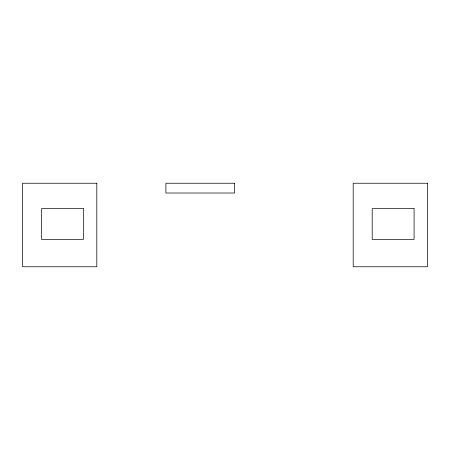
<?xml version="1.0" encoding="UTF-8"?>
<svg xmlns="http://www.w3.org/2000/svg" width="450" height="450" viewBox="0 0 450 450"><rect width="100%" height="100%" fill="white"/><g stroke="black" fill="none" stroke-linecap="round" stroke-linejoin="round"><path stroke-width="0.67" d="M96.801 183.24L22.5 183.24L22.5 266.76L96.801 266.76L96.801 183.24M234.613 183.24L165.898 183.24L165.898 193.016L234.613 193.016L234.613 183.24M427.5 183.24L353.199 183.24L353.199 266.76L427.5 266.76L427.5 183.24M83.396 208.659L41.496 208.659L41.496 239.383L83.396 239.383L83.396 208.659M414.09 208.659L372.195 208.659L372.195 239.383L414.09 239.383L414.09 208.659"/></g></svg>
